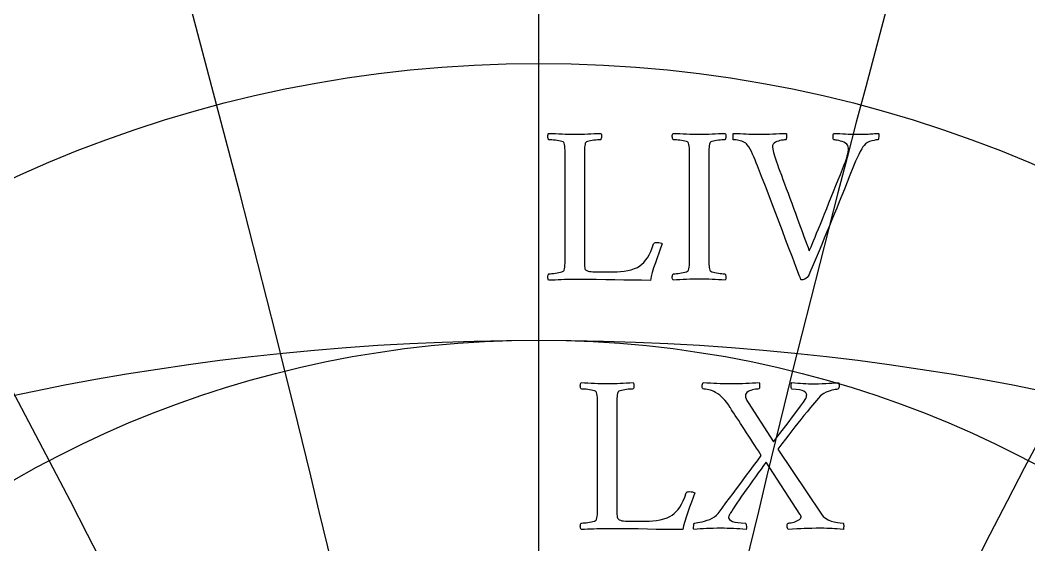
# Model space of a CAD drawing. Header units: millimetres. Extents: x -76 to 76, y -76 to 86.
# Drawn here: x -9.27 to 8.76, y 41.11 to 50.5 of the extents above; entities that cross this region are included whole.
import ezdxf

# ---------------------------------------------------------------- set-up
doc = ezdxf.new("R2010")
doc.units = ezdxf.units.MM
for name, color, linetype in [('ENGRAVE', 7, 'Continuous'), ('ENGRAVE_FINE', 8, 'Continuous'), ('GUIDE', 3, 'Continuous'), ('TEXT', 5, 'Continuous')]:
    doc.layers.add(name, color=color, linetype=linetype)

msp = doc.modelspace()

# ---------------------------------------------------------------- linework, layer by layer
at = {"layer": 'ENGRAVE'}
msp.add_lwpolyline([(0, -68.4), (0, 68.4)], dxfattribs=at)
for centre, radius in [((0, 0), 68.4), ((0, 30.813), 30.813), ((0, 28.8188), 26.4723), ((0, 27.2162), 22.5103), ((0, 0), 44.7739), ((0, 25.9327), 18.8412)]:
    msp.add_circle(centre, radius, dxfattribs=at)
for centre, radius, start, end in [((0, 33.2996), 35.6461, 104.43657, 75.56343), ((0, 36.4224), 41.1283, 146.34303, 33.65697), ((0, 40.3911), 47.4826, 168.07606, 11.92394)]:
    msp.add_arc(centre, radius, start, end, dxfattribs=at)
at = {"layer": 'ENGRAVE_FINE'}
for centre, radius, start, end in [((-313.8692, -32.5302), 318.7111, 3.256593, 18.285878), ((-313.8692, -32.5302), 318.7111, 3.256593, 18.285878), ((313.8692, -32.5302), 318.7111, 161.714122, 176.743407), ((313.8692, -32.5302), 318.7111, 161.714122, 176.743407), ((-152.0553, -32.5302), 161.8139, 6.558023, 36.869498), ((-152.0553, -32.5302), 161.8139, 6.558023, 36.869498), ((152.0553, -32.5302), 161.8139, 143.130502, 173.441977), ((152.0553, -32.5302), 161.8139, 143.130502, 173.441977), ((-95.8579, -32.5302), 110.6872, 9.951474, 56.069558), ((-95.8579, -32.5302), 110.6872, 9.951474, 56.069558), ((95.8579, -32.5302), 110.6872, 123.930442, 170.048526), ((95.8579, -32.5302), 110.6872, 123.930442, 170.048526), ((-65.9559, -32.5302), 86.0994, 13.489072, 76.236453), ((-65.9559, -32.5302), 86.0994, 13.489072, 76.236453), ((65.9559, -32.5302), 86.0994, 103.763547, 166.510928), ((65.9559, -32.5302), 86.0994, 103.763547, 166.510928)]:
    msp.add_arc(centre, radius, start, end, dxfattribs=at)
at = {"layer": 'GUIDE'}
msp.add_circle((0, 0), 69.54, dxfattribs=at)
at = {"layer": 'TEXT'}
for points in [[(0.8151, 46.3178), (0.8151, 46.3133), (0.8151, 46.3077), (0.8151, 46.3011), (0.8151, 46.2935), (0.8151, 46.274), (0.8151, 46.2516), (0.8151, 46.2264), (0.8151, 46.1985), (0.8154, 46.1698), (0.8161, 46.1424), (0.8174, 46.1162), (0.8191, 46.0913), (0.8217, 46.0695), (0.8252, 46.0529), (0.8298, 46.0412), (0.8353, 46.0347), (0.8567, 46.0219), (0.8803, 46.0119), (0.9062, 46.0047), (0.9344, 46.0003), (0.9679, 45.9976), (1.0098, 45.9957), (1.06, 45.9946), (1.1185, 45.9942), (1.341, 45.9942), (1.399, 45.9958), (1.4598, 46.0008), (1.5234, 46.009), (1.5897, 46.0205), (1.6541, 46.0355), (1.7116, 46.0544), (1.7623, 46.077), (1.8062, 46.1034), (1.8419, 46.1322), (1.8764, 46.1661), (1.9097, 46.2051), (1.9417, 46.2491), (1.9721, 46.2996), (2.0008, 46.3583), (2.0278, 46.425), (2.0529, 46.4999), (2.0595, 46.5105), (2.0711, 46.5181), (2.0878, 46.5226), (2.1096, 46.5241), (2.1429, 46.5226), (2.1702, 46.5181), (2.1915, 46.5105), (2.2066, 46.4999), (2.1777, 46.4177), (2.1475, 46.333), (2.116, 46.2458), (2.0833, 46.156), (2.0528, 46.0683), (2.0281, 45.9871), (2.0093, 45.9125), (1.9963, 45.8445), (1.8368, 45.845), (1.6777, 45.8466), (1.5192, 45.8491), (1.3612, 45.8526), (1.1984, 45.8562), (1.0254, 45.8587), (0.8424, 45.8602), (0.6492, 45.8607), (0.5823, 45.8603), (0.5188, 45.8592), (0.4589, 45.8573), (0.4025, 45.8546), (0.3474, 45.852), (0.2913, 45.8501), (0.2341, 45.849), (0.176, 45.8486), (0.169, 45.8582), (0.1643, 45.8708), (0.1619, 45.8865), (0.1618, 45.9052), (0.1634, 45.9239), (0.1664, 45.9396), (0.1705, 45.9522), (0.176, 45.9618), (0.1906, 45.9622), (0.2103, 45.9634), (0.2351, 45.9653), (0.265, 45.9679), (0.2969, 45.9716), (0.3282, 45.9765), (0.3586, 45.9827), (0.3883, 45.9902), (0.4142, 45.9985), (0.4333, 46.0074), (0.4456, 46.0167), (0.451, 46.0266), (0.4582, 46.0526), (0.4637, 46.0822), (0.4673, 46.1153), (0.4692, 46.152), (0.4701, 46.1912), (0.4708, 46.2319), (0.4711, 46.2741), (0.4713, 46.3178), (0.4713, 48.0047), (0.4711, 48.0485), (0.4708, 48.0911), (0.4701, 48.1325), (0.4692, 48.1725), (0.4673, 48.2101), (0.4637, 48.2438), (0.4582, 48.2738), (0.451, 48.2999), (0.4456, 48.3113), (0.4333, 48.3212), (0.4142, 48.3295), (0.3883, 48.3364), (0.3586, 48.342), (0.3282, 48.347), (0.2969, 48.3511), (0.265, 48.3546), (0.2351, 48.3572), (0.2103, 48.3591), (0.1906, 48.3602), (0.176, 48.3606), (0.1705, 48.3702), (0.1664, 48.3829), (0.1634, 48.3985), (0.1618, 48.4173), (0.1619, 48.436), (0.1643, 48.4516), (0.169, 48.4643), (0.176, 48.4739), (0.2364, 48.4717), (0.2963, 48.4693), (0.3557, 48.4667), (0.4146, 48.4638), (0.473, 48.4611), (0.5309, 48.4592), (0.5883, 48.4581), (0.6452, 48.4577), (0.7035, 48.4581), (0.761, 48.4592), (0.8178, 48.4611), (0.8738, 48.4638), (0.93, 48.4667), (0.9875, 48.4693), (1.0463, 48.4717), (1.1064, 48.4739), (1.1133, 48.4643), (1.118, 48.4516), (1.1204, 48.436), (1.1205, 48.4173), (1.1189, 48.3985), (1.116, 48.3829), (1.1118, 48.3702), (1.1064, 48.3606), (1.0917, 48.3602), (1.072, 48.3591), (1.0472, 48.3572), (1.0174, 48.3546), (0.9855, 48.3511), (0.9547, 48.347), (0.9248, 48.342), (0.896, 48.3364), (0.8707, 48.3295), (0.8515, 48.3212), (0.8384, 48.3113), (0.8313, 48.2999), (0.8258, 48.2782), (0.8217, 48.2534), (0.8188, 48.2256), (0.8171, 48.1948), (0.8162, 48.1617), (0.8156, 48.127), (0.8152, 48.0909), (0.8151, 48.0532), (0.8151, 48.0471), (0.8151, 48.0411), (0.8151, 48.035), (0.8151, 48.0289), (0.8151, 48.0229), (0.8151, 48.0168), (0.8151, 48.0107), (0.8151, 48.0047)], [(2.87, 48.4577), (2.9283, 48.4581), (2.9858, 48.4592), (3.0426, 48.4611), (3.0986, 48.4638), (3.1548, 48.4667), (3.2124, 48.4693), (3.2711, 48.4717), (3.3312, 48.4739), (3.3381, 48.4643), (3.3428, 48.4516), (3.3452, 48.436), (3.3453, 48.4173), (3.3437, 48.3985), (3.3408, 48.3829), (3.3366, 48.3702), (3.3312, 48.3606), (3.3165, 48.3602), (3.2968, 48.3591), (3.272, 48.3572), (3.2422, 48.3546), (3.2103, 48.3511), (3.1795, 48.347), (3.1497, 48.342), (3.1208, 48.3364), (3.0956, 48.3295), (3.0763, 48.3212), (3.0632, 48.3113), (3.0561, 48.2999), (3.0507, 48.2782), (3.0465, 48.2534), (3.0436, 48.2256), (3.042, 48.1948), (3.0411, 48.1617), (3.0404, 48.127), (3.0401, 48.0909), (3.0399, 48.0532), (3.0399, 48.0471), (3.0399, 48.0411), (3.0399, 48.035), (3.0399, 48.0289), (3.0399, 48.0229), (3.0399, 48.0168), (3.0399, 48.0107), (3.0399, 48.0047), (3.0399, 46.3178), (3.0399, 46.3118), (3.0399, 46.3057), (3.0399, 46.2996), (3.0399, 46.2935), (3.0399, 46.2875), (3.0399, 46.2814), (3.0399, 46.2753), (3.0399, 46.2693), (3.0401, 46.2317), (3.0404, 46.196), (3.0411, 46.162), (3.042, 46.1297), (3.0436, 46.0998), (3.0465, 46.0726), (3.0507, 46.0482), (3.0561, 46.0266), (3.0632, 46.0167), (3.0763, 46.0074), (3.0956, 45.9985), (3.1208, 45.9902), (3.1497, 45.9827), (3.1795, 45.9765), (3.2103, 45.9716), (3.2422, 45.9679), (3.272, 45.9653), (3.2968, 45.9634), (3.3165, 45.9622), (3.3312, 45.9618), (3.3366, 45.9522), (3.3408, 45.9396), (3.3437, 45.9239), (3.3453, 45.9052), (3.3452, 45.8865), (3.3428, 45.8708), (3.3381, 45.8582), (3.3312, 45.8486), (3.2711, 45.8525), (3.2124, 45.8562), (3.1548, 45.8596), (3.0986, 45.8627), (3.0426, 45.8654), (2.9858, 45.8673), (2.9283, 45.8684), (2.87, 45.8688), (2.8132, 45.8684), (2.7558, 45.8673), (2.6979, 45.8654), (2.6395, 45.8627), (2.5806, 45.8596), (2.5211, 45.8562), (2.4612, 45.8525), (2.4008, 45.8486), (2.3939, 45.8582), (2.3892, 45.8708), (2.3868, 45.8865), (2.3866, 45.9052), (2.3883, 45.9239), (2.3912, 45.9396), (2.3954, 45.9522), (2.4008, 45.9618), (2.4155, 45.9622), (2.4352, 45.9634), (2.46, 45.9653), (2.4898, 45.9679), (2.5218, 45.9716), (2.553, 45.9765), (2.5835, 45.9827), (2.6132, 45.9902), (2.6391, 45.9985), (2.6582, 46.0074), (2.6704, 46.0167), (2.6759, 46.0266), (2.6831, 46.0526), (2.6885, 46.0822), (2.6922, 46.1153), (2.6941, 46.152), (2.695, 46.1912), (2.6956, 46.2319), (2.696, 46.2741), (2.6961, 46.3178), (2.6961, 48.0047), (2.696, 48.0485), (2.6956, 48.0911), (2.695, 48.1325), (2.6941, 48.1725), (2.6922, 48.2101), (2.6885, 48.2438), (2.6831, 48.2738), (2.6759, 48.2999), (2.6704, 48.3113), (2.6582, 48.3212), (2.6391, 48.3295), (2.6132, 48.3364), (2.5835, 48.342), (2.553, 48.347), (2.5218, 48.3511), (2.4898, 48.3546), (2.46, 48.3572), (2.4352, 48.3591), (2.4155, 48.3602), (2.4008, 48.3606), (2.3954, 48.3702), (2.3912, 48.3829), (2.3883, 48.3985), (2.3866, 48.4173), (2.3868, 48.436), (2.3892, 48.4516), (2.3939, 48.4643), (2.4008, 48.4739), (2.4612, 48.4717), (2.5211, 48.4693), (2.5806, 48.4667), (2.6395, 48.4638), (2.6979, 48.4611), (2.7558, 48.4592), (2.8132, 48.4581), (2.87, 48.4577)], [(3.9339, 48.4577), (3.9981, 48.4581), (4.0613, 48.4592), (4.1235, 48.4611), (4.1847, 48.4638), (4.2451, 48.4667), (4.3051, 48.4693), (4.3645, 48.4717), (4.4234, 48.4739), (4.4268, 48.4639), (4.4289, 48.4501), (4.4298, 48.4326), (4.4295, 48.4112), (4.4278, 48.3906), (4.4249, 48.3753), (4.4207, 48.3653), (4.4153, 48.3606), (4.4045, 48.36), (4.3885, 48.3581), (4.3671, 48.3549), (4.3405, 48.3505), (4.3115, 48.3444), (4.2833, 48.3364), (4.2559, 48.3262), (4.2292, 48.3141), (4.2062, 48.2991), (4.1898, 48.2802), (4.1799, 48.2576), (4.1766, 48.2312), (4.1812, 48.1902), (4.1948, 48.1321), (4.2176, 48.0567), (4.2494, 47.9642), (4.267, 47.916), (4.2874, 47.8605), (4.3105, 47.7977), (4.3364, 47.7276), (4.3643, 47.6518), (4.3936, 47.5723), (4.424, 47.489), (4.4557, 47.4019), (4.4882, 47.3129), (4.521, 47.2239), (4.554, 47.1349), (4.5872, 47.0459), (4.6198, 46.9587), (4.6509, 46.875), (4.6805, 46.7949), (4.7086, 46.7183), (4.7346, 46.6469), (4.7581, 46.5823), (4.7791, 46.5245), (4.7976, 46.4736), (4.8129, 46.4315), (4.8244, 46.4002), (4.8321, 46.3799), (4.836, 46.3704), (4.8423, 46.3842), (4.8532, 46.4093), (4.8686, 46.4459), (4.8886, 46.4938), (4.9122, 46.551), (4.9386, 46.6156), (4.9678, 46.6876), (4.9998, 46.7668), (5.0341, 46.8519), (5.0701, 46.9413), (5.1079, 47.035), (5.1475, 47.1329), (5.188, 47.2334), (5.2289, 47.3347), (5.27, 47.4367), (5.3113, 47.5395), (5.3521, 47.6411), (5.3917, 47.7397), (5.43, 47.8353), (5.467, 47.9278), (5.4807, 47.9627), (5.4933, 47.9986), (5.505, 48.0355), (5.5156, 48.0734), (5.5244, 48.1103), (5.5307, 48.1442), (5.5345, 48.1751), (5.5358, 48.2029), (5.5324, 48.2332), (5.5222, 48.2595), (5.5051, 48.2817), (5.4812, 48.2999), (5.4534, 48.3149), (5.4246, 48.3273), (5.3947, 48.3371), (5.3639, 48.3444), (5.3349, 48.3498), (5.3108, 48.3535), (5.2915, 48.3558), (5.2769, 48.3566), (5.2698, 48.363), (5.2648, 48.3743), (5.2617, 48.3903), (5.2607, 48.4112), (5.2617, 48.4326), (5.2648, 48.4501), (5.2698, 48.4639), (5.2769, 48.4739), (5.3308, 48.4717), (5.3831, 48.4693), (5.4339, 48.4667), (5.4832, 48.4638), (5.5325, 48.4611), (5.5833, 48.4592), (5.6357, 48.4581), (5.6895, 48.4577), (5.7336, 48.4578), (5.773, 48.4582), (5.8075, 48.4588), (5.8372, 48.4597), (5.8643, 48.4609), (5.8913, 48.4623), (5.9179, 48.4639), (5.9444, 48.4658), (5.9722, 48.4678), (6.003, 48.4698), (6.0369, 48.4719), (6.0738, 48.4739), (6.0771, 48.4638), (6.0789, 48.4496), (6.0791, 48.4314), (6.0779, 48.4092), (6.0756, 48.3879), (6.0728, 48.3728), (6.0695, 48.3637), (6.0657, 48.3606), (6.0497, 48.3594), (6.0258, 48.3556), (5.994, 48.3492), (5.9545, 48.3404), (5.9131, 48.3278), (5.8761, 48.3101), (5.8434, 48.2873), (5.8149, 48.2595), (5.7953, 48.2341), (5.773, 48.1983), (5.7478, 48.1522), (5.7199, 48.0957), (5.6914, 48.0346), (5.6647, 47.9748), (5.6398, 47.9163), (5.6167, 47.859), (5.5632, 47.7263), (5.512, 47.5991), (5.4631, 47.4775), (5.4165, 47.3615), (5.3712, 47.2492), (5.3265, 47.139), (5.2822, 47.0308), (5.2385, 46.9246), (5.1946, 46.8184), (5.15, 46.7102), (5.1046, 46.6), (5.0585, 46.4877), (5.0104, 46.3714), (4.9594, 46.2491), (4.9053, 46.1206), (4.8481, 45.9861), (4.8316, 45.9507), (4.8142, 45.9214), (4.7962, 45.8981), (4.7773, 45.8809), (4.758, 45.8686), (4.7384, 45.8597), (4.7186, 45.8544), (4.6985, 45.8526), (4.6926, 45.8543), (4.6873, 45.8592), (4.6825, 45.8674), (4.6782, 45.8789), (4.6742, 45.8912), (4.6701, 45.9017), (4.6661, 45.9104), (4.662, 45.9173), (4.5964, 46.0904), (4.5331, 46.2576), (4.4721, 46.4191), (4.4133, 46.5747), (4.3554, 46.728), (4.297, 46.8826), (4.2381, 47.0385), (4.1787, 47.1956), (4.1171, 47.3574), (4.0517, 47.5273), (3.9826, 47.7053), (3.9096, 47.8914), (3.8875, 47.9485), (3.8657, 48.0026), (3.844, 48.0537), (3.8227, 48.1017), (3.8008, 48.1472), (3.7777, 48.1907), (3.7533, 48.2322), (3.7276, 48.2716), (3.7155, 48.2871), (3.6993, 48.301), (3.6791, 48.3133), (3.6548, 48.3242), (3.6286, 48.3336), (3.6027, 48.3414), (3.5771, 48.3477), (3.5517, 48.3525), (3.528, 48.3561), (3.5077, 48.3586), (3.4906, 48.3601), (3.4768, 48.3606), (3.475, 48.364), (3.4738, 48.3743), (3.473, 48.3913), (3.4728, 48.4152), (3.473, 48.4394), (3.4738, 48.4572), (3.475, 48.4687), (3.4768, 48.4739), (3.5427, 48.4717), (3.6027, 48.4693), (3.657, 48.4667), (3.7054, 48.4638), (3.7538, 48.4611), (3.808, 48.4592), (3.8681, 48.4581), (3.9339, 48.4577)], [(1.3956, 41.8585), (1.3956, 41.854), (1.3956, 41.8484), (1.3956, 41.8418), (1.3956, 41.8342), (1.3956, 41.8147), (1.3956, 41.7923), (1.3956, 41.7671), (1.3956, 41.7392), (1.3958, 41.7105), (1.3966, 41.6831), (1.3979, 41.6569), (1.3996, 41.632), (1.4022, 41.6102), (1.4057, 41.5936), (1.4102, 41.5819), (1.4158, 41.5754), (1.4372, 41.5626), (1.4608, 41.5526), (1.4867, 41.5454), (1.5149, 41.541), (1.5484, 41.5383), (1.5903, 41.5364), (1.6404, 41.5353), (1.699, 41.5349), (1.9215, 41.5349), (1.9795, 41.5365), (2.0403, 41.5415), (2.1039, 41.5497), (2.1702, 41.5612), (2.2346, 41.5762), (2.2921, 41.5951), (2.3428, 41.6177), (2.3866, 41.6441), (2.4224, 41.6729), (2.4569, 41.7068), (2.4902, 41.7458), (2.5222, 41.7898), (2.5526, 41.8403), (2.5813, 41.899), (2.6082, 41.9657), (2.6334, 42.0406), (2.64, 42.0512), (2.6516, 42.0588), (2.6683, 42.0633), (2.69, 42.0648), (2.7234, 42.0633), (2.7507, 42.0588), (2.7719, 42.0512), (2.7871, 42.0406), (2.7582, 41.9584), (2.728, 41.8737), (2.6965, 41.7865), (2.6637, 41.6967), (2.6333, 41.609), (2.6086, 41.5278), (2.5898, 41.4532), (2.5768, 41.3852), (2.4172, 41.3857), (2.2582, 41.3873), (2.0997, 41.3898), (1.9417, 41.3933), (1.7789, 41.3969), (1.6059, 41.3994), (1.4229, 41.4009), (1.2297, 41.4014), (1.1627, 41.401), (1.0993, 41.3999), (1.0394, 41.398), (0.983, 41.3953), (0.9279, 41.3927), (0.8717, 41.3908), (0.8146, 41.3897), (0.7564, 41.3893), (0.7495, 41.3989), (0.7448, 41.4115), (0.7424, 41.4272), (0.7423, 41.4459), (0.7439, 41.4646), (0.7468, 41.4803), (0.751, 41.4929), (0.7564, 41.5025), (0.7711, 41.5029), (0.7908, 41.5041), (0.8156, 41.506), (0.8454, 41.5086), (0.8774, 41.5123), (0.9086, 41.5172), (0.9391, 41.5234), (0.9688, 41.5309), (0.9947, 41.5392), (1.0138, 41.5481), (1.0261, 41.5574), (1.0315, 41.5673), (1.0387, 41.5933), (1.0442, 41.6229), (1.0478, 41.656), (1.0497, 41.6927), (1.0506, 41.7319), (1.0512, 41.7726), (1.0516, 41.8148), (1.0517, 41.8585), (1.0517, 43.5454), (1.0516, 43.5892), (1.0512, 43.6318), (1.0506, 43.6732), (1.0497, 43.7132), (1.0478, 43.7508), (1.0442, 43.7845), (1.0387, 43.8145), (1.0315, 43.8406), (1.0261, 43.852), (1.0138, 43.8619), (0.9947, 43.8702), (0.9688, 43.8771), (0.9391, 43.8827), (0.9086, 43.8877), (0.8774, 43.8918), (0.8454, 43.8953), (0.8156, 43.8979), (0.7908, 43.8998), (0.7711, 43.9009), (0.7564, 43.9013), (0.751, 43.9109), (0.7468, 43.9236), (0.7439, 43.9392), (0.7423, 43.958), (0.7424, 43.9767), (0.7448, 43.9923), (0.7495, 44.005), (0.7564, 44.0146), (0.8169, 44.0124), (0.8768, 44.01), (0.9362, 44.0074), (0.9951, 44.0045), (1.0535, 44.0018), (1.1114, 43.9999), (1.1688, 43.9988), (1.2257, 43.9984), (1.284, 43.9988), (1.3415, 43.9999), (1.3982, 44.0018), (1.4542, 44.0045), (1.5105, 44.0074), (1.568, 44.01), (1.6268, 44.0124), (1.6868, 44.0146), (1.6938, 44.005), (1.6985, 43.9923), (1.7009, 43.9767), (1.701, 43.958), (1.6993, 43.9392), (1.6964, 43.9236), (1.6923, 43.9109), (1.6868, 43.9013), (1.6722, 43.9009), (1.6524, 43.8998), (1.6277, 43.8979), (1.5978, 43.8953), (1.566, 43.8918), (1.5351, 43.8877), (1.5053, 43.8827), (1.4765, 43.8771), (1.4512, 43.8702), (1.432, 43.8619), (1.4188, 43.852), (1.4118, 43.8406), (1.4063, 43.8189), (1.4022, 43.7941), (1.3992, 43.7663), (1.3976, 43.7355), (1.3967, 43.7024), (1.3961, 43.6677), (1.3957, 43.6316), (1.3956, 43.5939), (1.3956, 43.5878), (1.3956, 43.5818), (1.3956, 43.5757), (1.3956, 43.5696), (1.3956, 43.5636), (1.3956, 43.5575), (1.3956, 43.5514), (1.3956, 43.5454)], [(3.4343, 43.9984), (3.5056, 43.9988), (3.5739, 43.9999), (3.6391, 44.0018), (3.7013, 44.0045), (3.7617, 44.0074), (3.8217, 44.01), (3.8811, 44.0124), (3.94, 44.0146), (3.9435, 44.0045), (3.9461, 43.9903), (3.9476, 43.9721), (3.9481, 43.9499), (3.9471, 43.9286), (3.944, 43.9135), (3.939, 43.9044), (3.9319, 43.9013), (3.916, 43.9007), (3.8965, 43.8988), (3.8735, 43.8956), (3.8469, 43.8912), (3.8191, 43.8851), (3.7923, 43.8771), (3.7666, 43.8669), (3.7418, 43.8548), (3.7205, 43.84), (3.7054, 43.8219), (3.6963, 43.8006), (3.6932, 43.7759), (3.6963, 43.7519), (3.7054, 43.7243), (3.7205, 43.6933), (3.7418, 43.6586), (4.1989, 42.9548), (4.2869, 43.0723), (4.3728, 43.1863), (4.4568, 43.2968), (4.5387, 43.4038), (4.614, 43.5031), (4.6782, 43.5909), (4.7313, 43.667), (4.7733, 43.7314), (4.7787, 43.7415), (4.7829, 43.7517), (4.7858, 43.7618), (4.7874, 43.7719), (4.7883, 43.781), (4.789, 43.7881), (4.7893, 43.7931), (4.7895, 43.7962), (4.7864, 43.8108), (4.7773, 43.8265), (4.7622, 43.8432), (4.7409, 43.8609), (4.7093, 43.8768), (4.6631, 43.8882), (4.6021, 43.895), (4.5265, 43.8973), (4.5211, 43.902), (4.5169, 43.9119), (4.514, 43.9272), (4.5124, 43.9478), (4.512, 43.9695), (4.5129, 43.9878), (4.515, 44.0028), (4.5184, 44.0146), (4.5755, 44.0107), (4.6292, 44.007), (4.6796, 44.0036), (4.7268, 44.0004), (4.7734, 43.9978), (4.8223, 43.9959), (4.8735, 43.9947), (4.927, 43.9944), (5.0008, 43.9949), (5.0686, 43.9964), (5.1303, 43.9989), (5.1859, 44.0025), (5.2362, 44.0062), (5.282, 44.0095), (5.3232, 44.0123), (5.3598, 44.0146), (5.3635, 44.005), (5.3664, 43.9923), (5.3686, 43.9767), (5.37, 43.958), (5.3696, 43.939), (5.3664, 43.9226), (5.3605, 43.9087), (5.3517, 43.8973), (5.3408, 43.8966), (5.3239, 43.8948), (5.3013, 43.8916), (5.2729, 43.8872), (5.2408, 43.8806), (5.2071, 43.871), (5.172, 43.8583), (5.1353, 43.8427), (5.0988, 43.8233), (5.064, 43.7997), (5.031, 43.7718), (4.9998, 43.7395), (4.9274, 43.6515), (4.8598, 43.5696), (4.7969, 43.4938), (4.7389, 43.424), (4.6837, 43.357), (4.6292, 43.2895), (4.5755, 43.2215), (4.5225, 43.153), (4.4676, 43.0809), (4.4082, 43.0023), (4.3443, 42.9171), (4.2757, 42.8253), (5.0524, 41.6603), (5.0845, 41.6209), (5.1242, 41.5875), (5.1715, 41.5602), (5.2263, 41.539), (5.2837, 41.523), (5.3386, 41.5116), (5.3909, 41.5048), (5.4407, 41.5025), (5.4459, 41.4927), (5.4493, 41.4793), (5.451, 41.4623), (5.4509, 41.4419), (5.4497, 41.4219), (5.4483, 41.4065), (5.4467, 41.3956), (5.4448, 41.3893), (5.3882, 41.3932), (5.3356, 41.3969), (5.287, 41.4003), (5.2425, 41.4034), (5.1978, 41.4061), (5.1485, 41.408), (5.0946, 41.4091), (5.0362, 41.4095), (4.956, 41.4091), (4.881, 41.408), (4.8113, 41.4061), (4.747, 41.4034), (4.6827, 41.4003), (4.613, 41.3969), (4.538, 41.3932), (4.4578, 41.3893), (4.4507, 41.3994), (4.4456, 41.4136), (4.4426, 41.4318), (4.4416, 41.454), (4.4426, 41.4752), (4.4456, 41.4904), (4.4507, 41.4995), (4.4578, 41.5025), (4.4718, 41.5033), (4.4896, 41.5056), (4.5112, 41.5094), (4.5366, 41.5147), (4.5636, 41.5216), (4.5897, 41.5304), (4.6151, 41.5408), (4.6398, 41.5531), (4.661, 41.5669), (4.6762, 41.5819), (4.6853, 41.5982), (4.6883, 41.6158), (4.688, 41.6202), (4.6868, 41.6254), (4.6849, 41.6314), (4.6823, 41.6381), (4.6791, 41.6448), (4.6757, 41.6507), (4.672, 41.6559), (4.6681, 41.6603), (4.0654, 42.5907), (4.02, 42.5304), (3.9729, 42.4668), (3.9239, 42.3999), (3.8732, 42.3298), (3.822, 42.2584), (3.7716, 42.1877), (3.7219, 42.1178), (3.673, 42.0486), (3.6262, 41.9819), (3.583, 41.9192), (3.5433, 41.8605), (3.5072, 41.8059), (3.4756, 41.7574), (3.4495, 41.7169), (3.429, 41.6846), (3.4141, 41.6603), (3.4118, 41.6558), (3.4091, 41.6502), (3.4058, 41.6436), (3.402, 41.636), (3.3984, 41.6277), (3.3959, 41.6188), (3.3944, 41.6095), (3.3939, 41.5996), (3.3982, 41.5818), (3.4111, 41.5647), (3.4326, 41.5484), (3.4627, 41.5329), (3.5031, 41.5196), (3.5557, 41.5101), (3.6204, 41.5044), (3.6973, 41.5025), (3.7027, 41.4927), (3.7069, 41.4793), (3.7098, 41.4623), (3.7114, 41.4419), (3.7118, 41.4219), (3.7109, 41.4065), (3.7088, 41.3956), (3.7054, 41.3893), (3.6505, 41.3932), (3.5951, 41.3969), (3.5393, 41.4003), (3.4829, 41.4034), (3.4265, 41.4061), (3.3706, 41.408), (3.3153, 41.4091), (3.2604, 41.4095), (3.1863, 41.4091), (3.1178, 41.408), (3.0549, 41.4061), (2.9975, 41.4034), (2.9423, 41.4003), (2.8862, 41.3969), (2.8291, 41.3932), (2.7709, 41.3893), (2.7678, 41.4008), (2.7664, 41.4151), (2.7668, 41.4321), (2.7689, 41.452), (2.7718, 41.4711), (2.7745, 41.4859), (2.7769, 41.4963), (2.779, 41.5025), (2.7913, 41.5034), (2.8119, 41.5061), (2.8408, 41.5105), (2.8781, 41.5167), (2.9204, 41.5253), (2.9641, 41.5369), (3.0093, 41.5516), (3.0561, 41.5693), (3.101, 41.5904), (3.1406, 41.6153), (3.1748, 41.644), (3.2038, 41.6765), (3.2768, 41.7715), (3.3464, 41.8626), (3.4123, 41.9495), (3.4748, 42.0325), (3.5353, 42.1135), (3.5956, 42.1948), (3.6557, 42.2763), (3.7155, 42.3581), (3.7765, 42.4417), (3.8404, 42.5285), (3.907, 42.6186), (3.9764, 42.712), (3.9525, 42.7506), (3.9253, 42.7935), (3.8949, 42.8406), (3.8611, 42.8921), (3.8255, 42.9463), (3.7893, 43.0018), (3.7526, 43.0585), (3.7155, 43.1166), (3.6786, 43.1742), (3.6427, 43.2298), (3.6078, 43.2834), (3.5739, 43.335), (3.542, 43.3833), (3.5132, 43.427), (3.4874, 43.4662), (3.4647, 43.5009), (3.4461, 43.5292), (3.4328, 43.5494), (3.4249, 43.5615), (3.4222, 43.5656), (3.3902, 43.6154), (3.359, 43.6596), (3.3285, 43.6983), (3.2988, 43.7314), (3.2681, 43.761), (3.2346, 43.7891), (3.1983, 43.8156), (3.1593, 43.8406), (3.1321, 43.8557), (3.1031, 43.8685), (3.0724, 43.8789), (3.0399, 43.8872), (3.0085, 43.8934), (2.9808, 43.8978), (2.9569, 43.9004), (2.9368, 43.9013), (2.9297, 43.9044), (2.9247, 43.9135), (2.9216, 43.9286), (2.9206, 43.9499), (2.9216, 43.9721), (2.9247, 43.9903), (2.9297, 44.0045), (2.9368, 44.0146), (3.0069, 44.0124), (3.0718, 44.01), (3.1313, 44.0074), (3.1856, 44.0045), (3.2398, 44.0018), (3.2993, 43.9999), (3.3642, 43.9988), (3.4343, 43.9984)]]:
    msp.add_lwpolyline(points, close=True, dxfattribs=at)

doc.saveas('drawing.dxf')
